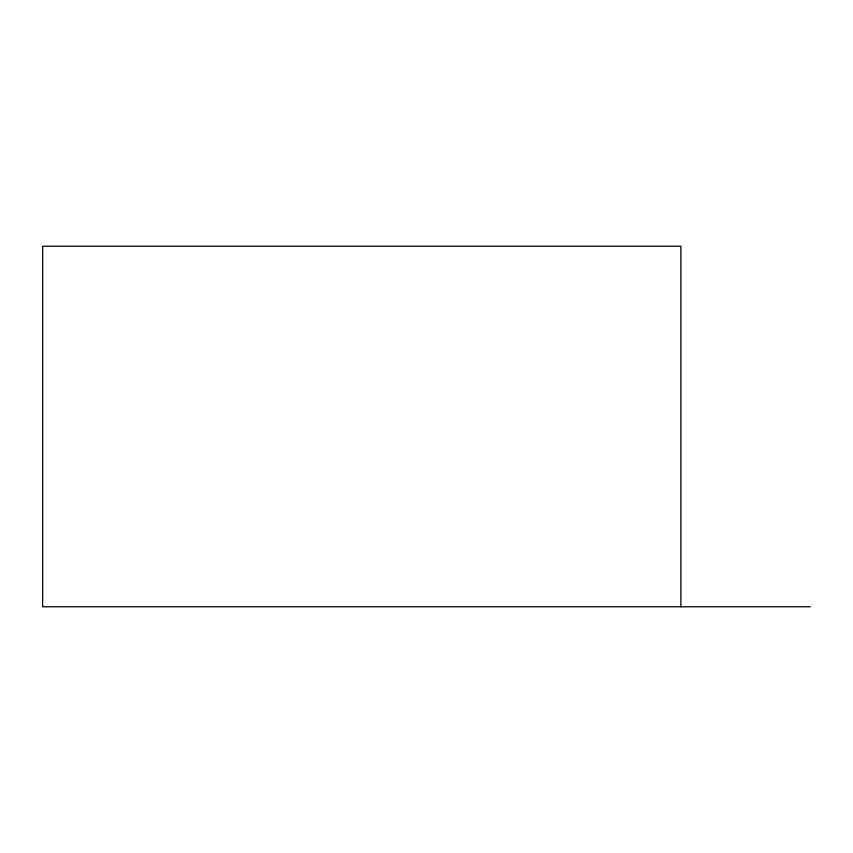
<?xml version="1.0" encoding="UTF-8"?>
<svg xmlns="http://www.w3.org/2000/svg" width="853" height="853" viewBox="0 0 853 853"><rect width="100%" height="100%" fill="white"/><g stroke="black" fill="none" stroke-linecap="round" stroke-linejoin="round"><path stroke-width="1.28" d="M810.35 606.76L42.65 606.76L42.65 246.24L680.886 246.24L680.886 606.76"/></g></svg>
